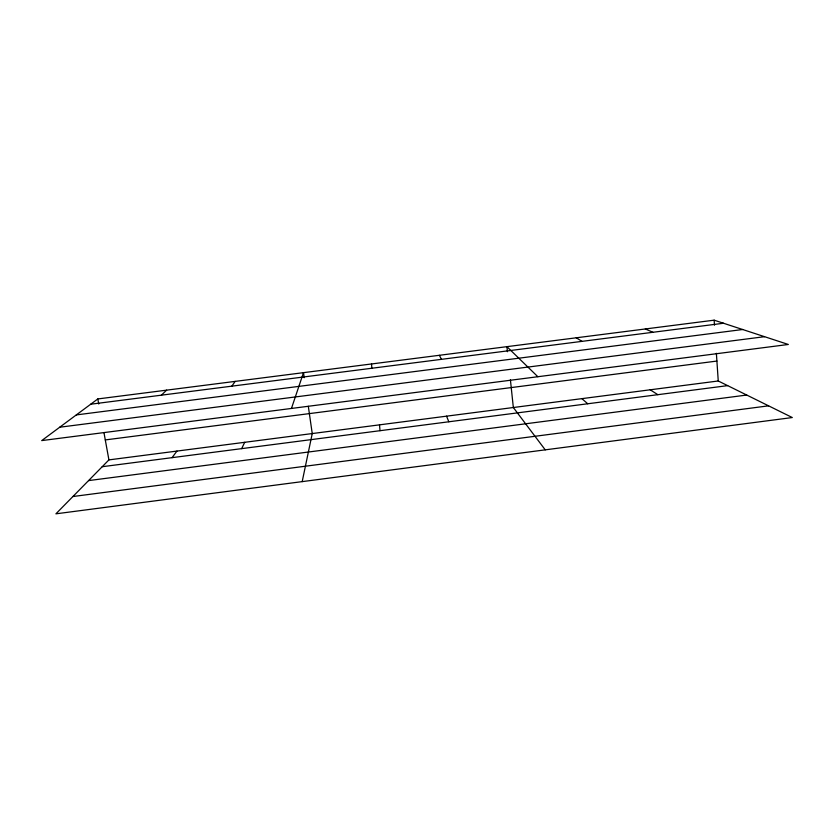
<?xml version="1.0" encoding="UTF-8"?>
<svg xmlns="http://www.w3.org/2000/svg" width="834" height="834" viewBox="0 0 834 834"><rect width="100%" height="100%" fill="white"/><g stroke="black" fill="none" stroke-linecap="round" stroke-linejoin="round"><path stroke-width="1.25" d="M302.189 481.625L312.239 433.555L308.319 406.304M291.452 408.452L303.493 372.652L304.222 377.719M241.641 448.64L244.716 442.301M231.821 386.163L235.188 381.388M172.054 457.668L176.944 451.079M108.92 459.888L55.909 513.827L792.3 417.542L718.251 380.982L108.92 459.888L103.958 432.617M161.4 395.17L166.633 390.145M97.818 398.944L41.7 440.602L788.339 344.473L714.144 320.173L97.818 398.944L98.746 404.01M72.923 496.522L768.594 405.835M59.735 427.216L764.549 336.686M105.293 439.925L716.906 361.059M102.207 466.717L727.655 385.631M88.571 480.603L746.743 395.045M90.718 404.219L723.558 323.248M76.301 414.915L742.656 329.513M645.318 328.961L652.918 332.286M576.242 337.791L582.007 341.356M650.197 389.791L657.838 394.68M581.892 398.642L587.741 403.771M537.867 376.728L506.905 346.663L507.437 351.719M545.227 449.849L513.337 407.513L510.408 379.824M439.351 355.294L441.467 359.339M446.544 416.166L448.828 421.775M379.512 424.84L380.023 430.698M371.547 363.958L371.849 368.242M714.144 320.173L714.488 325.218M716.375 353.303L718.251 380.982"/></g></svg>
